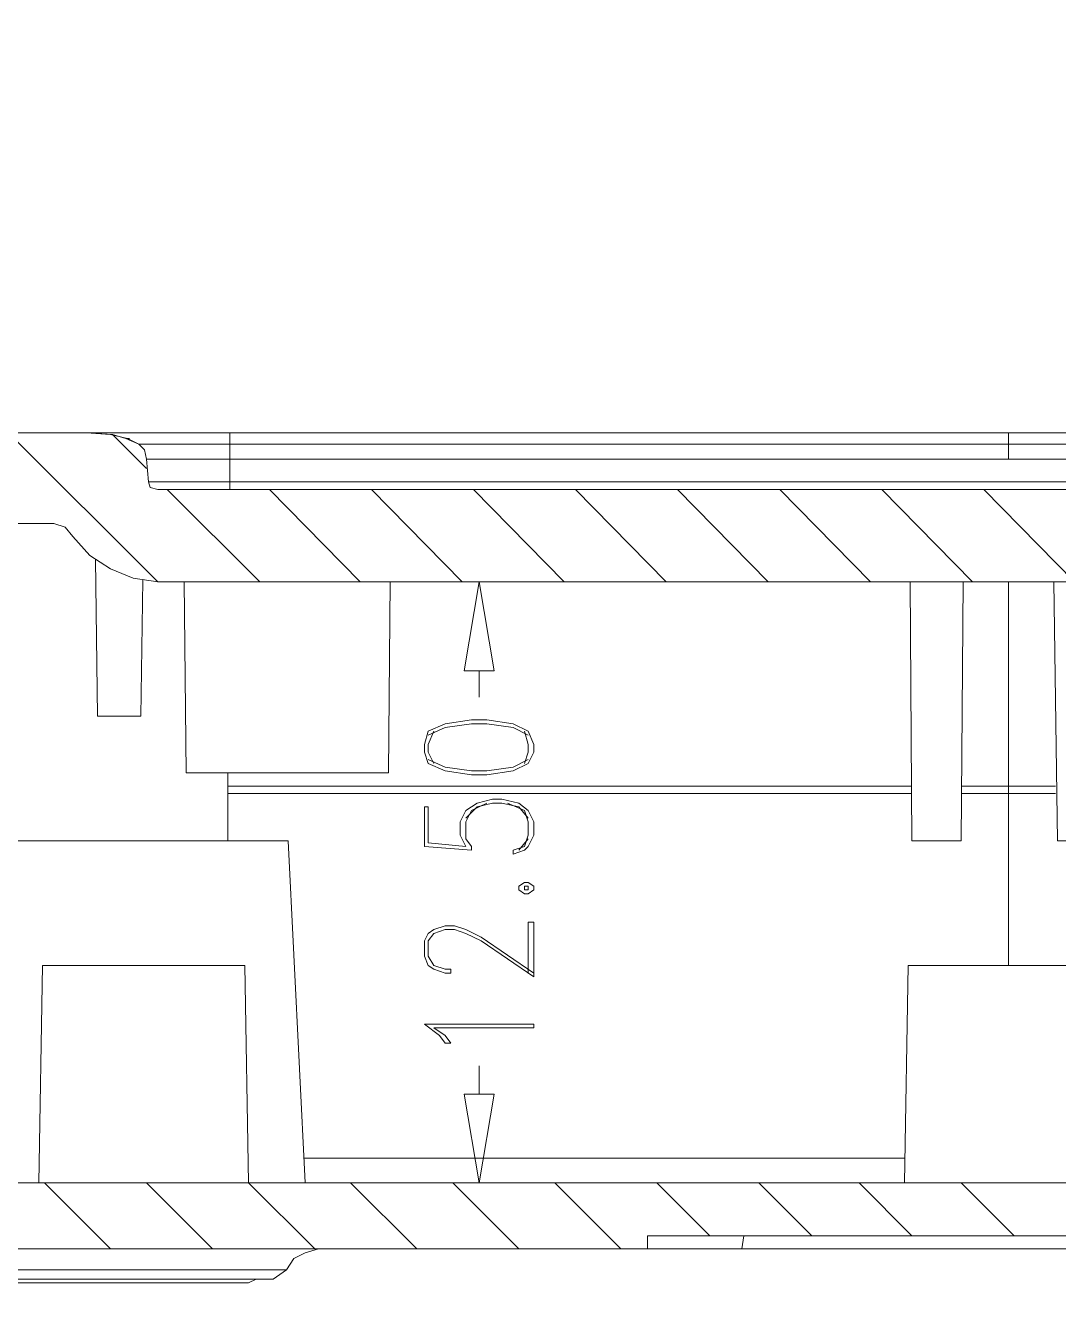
# Model space of a CAD drawing. Header units: centimetres. Extents: x -22.4 to 6.2, y -30.9 to -11.
# Drawn here: x -20.491 to -18.177, y -25.041 to -22.18 of the extents above; entities that cross this region are included whole.
import ezdxf

# ---------------------------------------------------------------- set-up
doc = ezdxf.new("R2010")
doc.units = ezdxf.units.CM
doc.header["$MEASUREMENT"] = 0
for name, color, linetype in [('2', 7, 'Continuous'), ('3', 7, 'Continuous'), ('layer 1', 7, 'Continuous')]:
    doc.layers.add(name, color=color, linetype=linetype)

msp = doc.modelspace()

# ---------------------------------------------------------------- linework, layer by layer
at = {"layer": '2', "color": 3, "lineweight": 9}
for points in [[(-19.28425, -23.42674), (-19.28425, -23.42674), (-19.52555, -23.42674), (-19.52555, -23.42674)], [(-19.47475, -23.62571), (-19.47475, -23.62571), (-19.47475, -23.68497), (-19.47475, -23.68497)], [(-19.47475, -24.57397), (-19.47475, -24.57397), (-19.47475, -24.51047), (-19.47475, -24.51047)], [(-19.28425, -24.77294), (-19.28425, -24.77294), (-19.52555, -24.77294), (-19.52555, -24.77294)]]:
    msp.add_open_spline(points, degree=3, dxfattribs=at)
for points in [[(-19.50862, -23.62571), (-19.50862, -23.62571), (-19.47475, -23.42674), (-19.47475, -23.42674), (-19.47475, -23.42674), (-19.47475, -23.42674), (-19.44089, -23.62571), (-19.44089, -23.62571), (-19.44089, -23.62571), (-19.44089, -23.62571), (-19.50862, -23.62571), (-19.50862, -23.62571)], [(-19.44089, -24.57397), (-19.44089, -24.57397), (-19.47475, -24.77294), (-19.47475, -24.77294), (-19.47475, -24.77294), (-19.47475, -24.77294), (-19.50862, -24.57397), (-19.50862, -24.57397), (-19.50862, -24.57397), (-19.50862, -24.57397), (-19.44089, -24.57397), (-19.44089, -24.57397)]]:
    msp.add_open_spline(points, degree=3, knots=[0, 0, 0, 0, 0.25, 0.25, 0.25, 0.25, 0.5, 0.5, 0.5, 0.5, 1, 1, 1, 1], dxfattribs=at)
at = {"layer": '3', "color": 2, "lineweight": 9}
for points in [[(-20.52884, -23.09231), (-20.52884, -23.09231), (-20.19441, -23.42674), (-20.19441, -23.42674)], [(-20.29601, -23.09654), (-20.29601, -23.09654), (-20.21981, -23.17274), (-20.21981, -23.17274)], [(-20.17324, -23.21931), (-20.17324, -23.21931), (-19.96582, -23.42674), (-19.96582, -23.42674)], [(-19.94465, -23.21931), (-19.94465, -23.21931), (-19.74145, -23.42674), (-19.74145, -23.42674)], [(-19.71605, -23.21931), (-19.71605, -23.21931), (-19.51285, -23.42674), (-19.51285, -23.42674)], [(-19.48745, -23.21931), (-19.48745, -23.21931), (-19.28425, -23.42674), (-19.28425, -23.42674)], [(-19.25885, -23.21931), (-19.25885, -23.21931), (-19.05565, -23.42674), (-19.05565, -23.42674)], [(-19.03025, -23.21931), (-19.03025, -23.21931), (-18.82705, -23.42674), (-18.82705, -23.42674)], [(-18.80165, -23.21931), (-18.80165, -23.21931), (-18.59845, -23.42674), (-18.59845, -23.42674)], [(-18.57305, -23.21931), (-18.57305, -23.21931), (-18.36985, -23.42674), (-18.36985, -23.42674)], [(-18.34445, -23.21931), (-18.34445, -23.21931), (-18.14125, -23.42674), (-18.14125, -23.42674)], [(-20.44841, -24.77294), (-20.44841, -24.77294), (-20.30024, -24.92111), (-20.30024, -24.92111)], [(-20.21981, -24.77294), (-20.21981, -24.77294), (-20.07165, -24.92111), (-20.07165, -24.92111)], [(-19.99122, -24.77294), (-19.99122, -24.77294), (-19.84305, -24.92111), (-19.84305, -24.92111)], [(-19.76262, -24.77294), (-19.76262, -24.77294), (-19.61445, -24.92111), (-19.61445, -24.92111)], [(-19.53402, -24.77294), (-19.53402, -24.77294), (-19.38585, -24.92111), (-19.38585, -24.92111)], [(-19.30542, -24.77294), (-19.30542, -24.77294), (-19.15725, -24.92111), (-19.15725, -24.92111)], [(-19.07682, -24.77294), (-19.07682, -24.77294), (-18.95829, -24.89147), (-18.95829, -24.89147)], [(-18.84822, -24.77294), (-18.84822, -24.77294), (-18.72969, -24.89147), (-18.72969, -24.89147)], [(-18.62385, -24.77294), (-18.62385, -24.77294), (-18.50532, -24.89147), (-18.50532, -24.89147)], [(-18.39525, -24.77294), (-18.39525, -24.77294), (-18.27672, -24.89147), (-18.27672, -24.89147)]]:
    msp.add_open_spline(points, degree=3, dxfattribs=at)
at = {"layer": 'layer 1', "lineweight": 9}
for points, knots in [([(-21.92211, -30.90598), (-21.92211, -30.90598), (6.24226, -30.90598), (6.24226, -30.90598), (6.24226, -30.90598), (6.24226, -30.90598), (6.24226, -11.33528), (6.24226, -11.33528), (6.24226, -11.33528), (6.24226, -11.33528), (-21.92211, -11.33528), (-21.92211, -11.33528), (-21.92211, -11.33528), (-21.92211, -11.33528), (-21.92211, -30.90598), (-21.92211, -30.90598)], [0, 0, 0, 0, 0.2, 0.2, 0.2, 0.2, 0.4, 0.4, 0.4, 0.4, 0.6, 0.6, 0.6, 0.6, 1, 1, 1, 1]), ([(-20.19441, -23.42674), (-20.19441, -23.42674), (-17.16335, -23.42674), (-17.16335, -23.42674), (-17.16335, -23.42674), (-17.16335, -23.42674), (-17.16335, -23.21931), (-17.16335, -23.21931), (-17.16335, -23.21931), (-17.16335, -23.21931), (-20.19441, -23.21931), (-20.19441, -23.21931), (-20.19441, -23.21931), (-20.19441, -23.21931), (-20.21134, -23.21507), (-20.21134, -23.21507), (-20.21134, -23.21507), (-20.21134, -23.21507), (-20.21558, -23.20237), (-20.21558, -23.20237), (-20.21558, -23.20237), (-20.21558, -23.20237), (-20.21981, -23.15157), (-20.21981, -23.15157), (-20.21981, -23.15157), (-20.21981, -23.15157), (-20.22404, -23.13041), (-20.22404, -23.13041), (-20.22404, -23.13041), (-20.22404, -23.13041), (-20.23674, -23.11771), (-20.23674, -23.11771), (-20.23674, -23.11771), (-20.23674, -23.11771), (-20.26638, -23.10501), (-20.26638, -23.10501), (-20.26638, -23.10501), (-20.26638, -23.10501), (-20.29601, -23.09654), (-20.29601, -23.09654), (-20.29601, -23.09654), (-20.29601, -23.09654), (-20.35528, -23.09231), (-20.35528, -23.09231), (-20.35528, -23.09231), (-20.35528, -23.09231), (-20.73204, -23.09231), (-20.73204, -23.09231), (-20.73204, -23.09231), (-20.73204, -23.09231), (-20.78708, -23.09231), (-20.78708, -23.09231), (-20.78708, -23.09231), (-20.78708, -23.09231), (-20.84634, -23.10077), (-20.84634, -23.10077), (-20.84634, -23.10077), (-20.84634, -23.10077), (-20.90138, -23.11347), (-20.90138, -23.11347), (-20.90138, -23.11347), (-20.90138, -23.11347), (-20.95641, -23.13464), (-20.95641, -23.13464), (-20.95641, -23.13464), (-20.95641, -23.13464), (-21.00721, -23.16004), (-21.00721, -23.16004), (-21.00721, -23.16004), (-21.00721, -23.16004), (-21.05801, -23.18967), (-21.05801, -23.18967), (-21.05801, -23.18967), (-21.05801, -23.18967), (-21.10034, -23.22354), (-21.10034, -23.22354), (-21.10034, -23.22354), (-21.10034, -23.22354), (-21.13421, -23.26587), (-21.13421, -23.26587), (-21.13421, -23.26587), (-21.13421, -23.26587), (-21.15114, -23.30397), (-21.15114, -23.30397), (-21.15114, -23.30397), (-21.15114, -23.30397), (-21.15114, -23.34207), (-21.15114, -23.34207)], [0, 0, 0, 0, 0.0434783, 0.0434783, 0.0434783, 0.0434783, 0.0869565, 0.0869565, 0.0869565, 0.0869565, 0.1304348, 0.1304348, 0.1304348, 0.1304348, 0.173913, 0.173913, 0.173913, 0.173913, 0.2173913, 0.2173913, 0.2173913, 0.2173913, 0.2608696, 0.2608696, 0.2608696, 0.2608696, 0.3043478, 0.3043478, 0.3043478, 0.3043478, 0.3478261, 0.3478261, 0.3478261, 0.3478261, 0.3913043, 0.3913043, 0.3913043, 0.3913043, 0.4347826, 0.4347826, 0.4347826, 0.4347826, 0.4782609, 0.4782609, 0.4782609, 0.4782609, 0.5217391, 0.5217391, 0.5217391, 0.5217391, 0.5652174, 0.5652174, 0.5652174, 0.5652174, 0.6086957, 0.6086957, 0.6086957, 0.6086957, 0.6521739, 0.6521739, 0.6521739, 0.6521739, 0.6956522, 0.6956522, 0.6956522, 0.6956522, 0.7391304, 0.7391304, 0.7391304, 0.7391304, 0.7826087, 0.7826087, 0.7826087, 0.7826087, 0.826087, 0.826087, 0.826087, 0.826087, 0.8695652, 0.8695652, 0.8695652, 0.8695652, 0.9130435, 0.9130435, 0.9130435, 0.9130435, 1, 1, 1, 1]), ([(-20.03355, -23.09231), (-20.03355, -23.09231), (-20.73204, -23.09231), (-20.73204, -23.09231), (-20.73204, -23.09231), (-20.73204, -23.09231), (-20.35528, -23.09231), (-20.35528, -23.09231)], [0, 0, 0, 0, 0.3333333, 0.3333333, 0.3333333, 0.3333333, 1, 1, 1, 1]), ([(-20.23674, -23.11771), (-20.23674, -23.11771), (-20.26214, -23.10501), (-20.26214, -23.10501), (-20.26214, -23.10501), (-20.26214, -23.10501), (-20.30024, -23.09654), (-20.30024, -23.09654), (-20.30024, -23.09654), (-20.30024, -23.09654), (-20.35528, -23.09231), (-20.35528, -23.09231)], [0, 0, 0, 0, 0.25, 0.25, 0.25, 0.25, 0.5, 0.5, 0.5, 0.5, 1, 1, 1, 1]), ([(-20.23674, -23.11771), (-20.23674, -23.11771), (-20.26638, -23.10501), (-20.26638, -23.10501), (-20.26638, -23.10501), (-20.26638, -23.10501), (-20.29601, -23.09654), (-20.29601, -23.09654), (-20.29601, -23.09654), (-20.29601, -23.09654), (-20.35528, -23.09231), (-20.35528, -23.09231)], [0, 0, 0, 0, 0.25, 0.25, 0.25, 0.25, 0.5, 0.5, 0.5, 0.5, 1, 1, 1, 1]), ([(-20.21981, -23.15157), (-20.21981, -23.15157), (-20.22404, -23.13041), (-20.22404, -23.13041), (-20.22404, -23.13041), (-20.22404, -23.13041), (-20.23674, -23.11771), (-20.23674, -23.11771)], [0, 0, 0, 0, 0.3333333, 0.3333333, 0.3333333, 0.3333333, 1, 1, 1, 1]), ([(-20.21981, -23.15157), (-20.21981, -23.15157), (-20.22404, -23.13041), (-20.22404, -23.13041), (-20.22404, -23.13041), (-20.22404, -23.13041), (-20.23674, -23.11771), (-20.23674, -23.11771)], [0, 0, 0, 0, 0.3333333, 0.3333333, 0.3333333, 0.3333333, 1, 1, 1, 1]), ([(-16.33785, -23.11771), (-16.33785, -23.11771), (-16.54529, -23.11771), (-16.54529, -23.11771), (-16.54529, -23.11771), (-16.54529, -23.11771), (-20.03355, -23.11771), (-20.03355, -23.11771), (-20.03355, -23.11771), (-20.03355, -23.11771), (-20.23674, -23.11771), (-20.23674, -23.11771)], [0, 0, 0, 0, 0.25, 0.25, 0.25, 0.25, 0.5, 0.5, 0.5, 0.5, 1, 1, 1, 1]), ([(-16.35902, -23.15157), (-16.35902, -23.15157), (-16.54529, -23.15157), (-16.54529, -23.15157), (-16.54529, -23.15157), (-16.54529, -23.15157), (-20.03355, -23.15157), (-20.03355, -23.15157), (-20.03355, -23.15157), (-20.03355, -23.15157), (-20.21981, -23.15157), (-20.21981, -23.15157)], [0, 0, 0, 0, 0.25, 0.25, 0.25, 0.25, 0.5, 0.5, 0.5, 0.5, 1, 1, 1, 1]), ([(-20.21558, -23.20237), (-20.21558, -23.20237), (-20.21134, -23.21507), (-20.21134, -23.21507), (-20.21134, -23.21507), (-20.21134, -23.21507), (-20.19441, -23.21931), (-20.19441, -23.21931)], [0, 0, 0, 0, 0.3333333, 0.3333333, 0.3333333, 0.3333333, 1, 1, 1, 1]), ([(-20.21558, -23.20237), (-20.21558, -23.20237), (-20.21134, -23.21507), (-20.21134, -23.21507), (-20.21134, -23.21507), (-20.21134, -23.21507), (-20.19441, -23.21931), (-20.19441, -23.21931)], [0, 0, 0, 0, 0.3333333, 0.3333333, 0.3333333, 0.3333333, 1, 1, 1, 1]), ([(-16.54529, -23.20237), (-16.54529, -23.20237), (-20.03355, -23.20237), (-20.03355, -23.20237), (-20.03355, -23.20237), (-20.03355, -23.20237), (-20.21558, -23.20237), (-20.21558, -23.20237)], [0, 0, 0, 0, 0.3333333, 0.3333333, 0.3333333, 0.3333333, 1, 1, 1, 1]), ([(-20.95218, -24.00671), (-20.95218, -24.00671), (-20.95218, -23.88394), (-20.95218, -23.88394), (-20.95218, -23.88394), (-20.95218, -23.88394), (-20.85058, -23.88394), (-20.85058, -23.88394), (-20.85058, -23.88394), (-20.85058, -23.88394), (-20.83788, -23.33784), (-20.83788, -23.33784), (-20.83788, -23.33784), (-20.83788, -23.33784), (-20.83788, -23.32091), (-20.83788, -23.32091), (-20.83788, -23.32091), (-20.83788, -23.32091), (-20.82518, -23.30821), (-20.82518, -23.30821), (-20.82518, -23.30821), (-20.82518, -23.30821), (-20.81248, -23.29974), (-20.81248, -23.29974), (-20.81248, -23.29974), (-20.81248, -23.29974), (-20.79554, -23.29551), (-20.79554, -23.29551), (-20.79554, -23.29551), (-20.79554, -23.29551), (-20.42724, -23.29551), (-20.42724, -23.29551), (-20.42724, -23.29551), (-20.42724, -23.29551), (-20.40184, -23.30397), (-20.40184, -23.30397), (-20.40184, -23.30397), (-20.40184, -23.30397), (-20.38491, -23.32514), (-20.38491, -23.32514)], [0, 0, 0, 0, 0.0909091, 0.0909091, 0.0909091, 0.0909091, 0.1818182, 0.1818182, 0.1818182, 0.1818182, 0.2727273, 0.2727273, 0.2727273, 0.2727273, 0.3636364, 0.3636364, 0.3636364, 0.3636364, 0.4545455, 0.4545455, 0.4545455, 0.4545455, 0.5454545, 0.5454545, 0.5454545, 0.5454545, 0.6363636, 0.6363636, 0.6363636, 0.6363636, 0.7272727, 0.7272727, 0.7272727, 0.7272727, 0.8181818, 0.8181818, 0.8181818, 0.8181818, 1, 1, 1, 1]), ([(-20.42724, -23.29551), (-20.42724, -23.29551), (-20.40184, -23.30397), (-20.40184, -23.30397), (-20.40184, -23.30397), (-20.40184, -23.30397), (-20.38491, -23.32514), (-20.38491, -23.32514)], [0, 0, 0, 0, 0.3333333, 0.3333333, 0.3333333, 0.3333333, 1, 1, 1, 1]), ([(-20.42724, -23.29551), (-20.42724, -23.29551), (-20.40184, -23.30397), (-20.40184, -23.30397), (-20.40184, -23.30397), (-20.40184, -23.30397), (-20.38491, -23.32514), (-20.38491, -23.32514)], [0, 0, 0, 0, 0.3333333, 0.3333333, 0.3333333, 0.3333333, 1, 1, 1, 1]), ([(-20.38491, -23.32514), (-20.38491, -23.32514), (-20.34681, -23.36747), (-20.34681, -23.36747), (-20.34681, -23.36747), (-20.34681, -23.36747), (-20.30024, -23.39711), (-20.30024, -23.39711), (-20.30024, -23.39711), (-20.30024, -23.39711), (-20.24944, -23.41827), (-20.24944, -23.41827), (-20.24944, -23.41827), (-20.24944, -23.41827), (-20.19441, -23.42674), (-20.19441, -23.42674)], [0, 0, 0, 0, 0.2, 0.2, 0.2, 0.2, 0.4, 0.4, 0.4, 0.4, 0.6, 0.6, 0.6, 0.6, 1, 1, 1, 1]), ([(-20.19441, -23.42674), (-20.19441, -23.42674), (-20.24944, -23.41827), (-20.24944, -23.41827), (-20.24944, -23.41827), (-20.24944, -23.41827), (-20.30024, -23.39711), (-20.30024, -23.39711), (-20.30024, -23.39711), (-20.30024, -23.39711), (-20.34681, -23.36747), (-20.34681, -23.36747), (-20.34681, -23.36747), (-20.34681, -23.36747), (-20.38491, -23.32514), (-20.38491, -23.32514)], [0, 0, 0, 0, 0.2, 0.2, 0.2, 0.2, 0.4, 0.4, 0.4, 0.4, 0.6, 0.6, 0.6, 0.6, 1, 1, 1, 1]), ([(-19.59752, -23.80774), (-19.59752, -23.80774), (-19.58905, -23.83314), (-19.58905, -23.83314), (-19.58905, -23.83314), (-19.58905, -23.83314), (-19.55095, -23.85007), (-19.55095, -23.85007), (-19.55095, -23.85007), (-19.55095, -23.85007), (-19.49169, -23.85854), (-19.49169, -23.85854), (-19.49169, -23.85854), (-19.49169, -23.85854), (-19.45782, -23.85854), (-19.45782, -23.85854), (-19.45782, -23.85854), (-19.45782, -23.85854), (-19.39855, -23.85007), (-19.39855, -23.85007), (-19.39855, -23.85007), (-19.39855, -23.85007), (-19.36469, -23.83314), (-19.36469, -23.83314), (-19.36469, -23.83314), (-19.36469, -23.83314), (-19.35199, -23.80774), (-19.35199, -23.80774), (-19.35199, -23.80774), (-19.35199, -23.80774), (-19.35199, -23.79081), (-19.35199, -23.79081), (-19.35199, -23.79081), (-19.35199, -23.79081), (-19.36469, -23.76117), (-19.36469, -23.76117), (-19.36469, -23.76117), (-19.36469, -23.76117), (-19.39855, -23.74424), (-19.39855, -23.74424), (-19.39855, -23.74424), (-19.39855, -23.74424), (-19.45782, -23.73577), (-19.45782, -23.73577), (-19.45782, -23.73577), (-19.45782, -23.73577), (-19.49169, -23.73577), (-19.49169, -23.73577), (-19.49169, -23.73577), (-19.49169, -23.73577), (-19.55095, -23.74424), (-19.55095, -23.74424), (-19.55095, -23.74424), (-19.55095, -23.74424), (-19.58905, -23.76117), (-19.58905, -23.76117), (-19.58905, -23.76117), (-19.58905, -23.76117), (-19.59752, -23.79081), (-19.59752, -23.79081), (-19.59752, -23.79081), (-19.59752, -23.79081), (-19.59752, -23.80774), (-19.59752, -23.80774)], [0, 0, 0, 0, 0.0588235, 0.0588235, 0.0588235, 0.0588235, 0.1176471, 0.1176471, 0.1176471, 0.1176471, 0.1764706, 0.1764706, 0.1764706, 0.1764706, 0.2352941, 0.2352941, 0.2352941, 0.2352941, 0.2941176, 0.2941176, 0.2941176, 0.2941176, 0.3529412, 0.3529412, 0.3529412, 0.3529412, 0.4117647, 0.4117647, 0.4117647, 0.4117647, 0.4705882, 0.4705882, 0.4705882, 0.4705882, 0.5294118, 0.5294118, 0.5294118, 0.5294118, 0.5882353, 0.5882353, 0.5882353, 0.5882353, 0.6470588, 0.6470588, 0.6470588, 0.6470588, 0.7058824, 0.7058824, 0.7058824, 0.7058824, 0.7647059, 0.7647059, 0.7647059, 0.7647059, 0.8235294, 0.8235294, 0.8235294, 0.8235294, 0.8823529, 0.8823529, 0.8823529, 0.8823529, 1, 1, 1, 1]), ([(-19.36469, -23.76964), (-19.36469, -23.76964), (-19.39855, -23.75271), (-19.39855, -23.75271), (-19.39855, -23.75271), (-19.39855, -23.75271), (-19.45782, -23.74424), (-19.45782, -23.74424), (-19.45782, -23.74424), (-19.45782, -23.74424), (-19.49169, -23.74424), (-19.49169, -23.74424), (-19.49169, -23.74424), (-19.49169, -23.74424), (-19.55095, -23.75271), (-19.55095, -23.75271), (-19.55095, -23.75271), (-19.55095, -23.75271), (-19.58905, -23.76964), (-19.58905, -23.76964)], [0, 0, 0, 0, 0.1666667, 0.1666667, 0.1666667, 0.1666667, 0.3333333, 0.3333333, 0.3333333, 0.3333333, 0.5, 0.5, 0.5, 0.5, 0.6666667, 0.6666667, 0.6666667, 0.6666667, 1, 1, 1, 1]), ([(-19.57635, -23.76117), (-19.57635, -23.76117), (-19.58905, -23.79081), (-19.58905, -23.79081), (-19.58905, -23.79081), (-19.58905, -23.79081), (-19.58905, -23.80774), (-19.58905, -23.80774), (-19.58905, -23.80774), (-19.58905, -23.80774), (-19.57635, -23.83314), (-19.57635, -23.83314)], [0, 0, 0, 0, 0.25, 0.25, 0.25, 0.25, 0.5, 0.5, 0.5, 0.5, 1, 1, 1, 1]), ([(-19.37315, -23.83314), (-19.37315, -23.83314), (-19.36469, -23.80774), (-19.36469, -23.80774), (-19.36469, -23.80774), (-19.36469, -23.80774), (-19.36469, -23.79081), (-19.36469, -23.79081), (-19.36469, -23.79081), (-19.36469, -23.79081), (-19.37315, -23.76117), (-19.37315, -23.76117)], [0, 0, 0, 0, 0.25, 0.25, 0.25, 0.25, 0.5, 0.5, 0.5, 0.5, 1, 1, 1, 1]), ([(-19.58905, -23.82467), (-19.58905, -23.82467), (-19.55095, -23.84161), (-19.55095, -23.84161), (-19.55095, -23.84161), (-19.55095, -23.84161), (-19.49169, -23.85007), (-19.49169, -23.85007), (-19.49169, -23.85007), (-19.49169, -23.85007), (-19.45782, -23.85007), (-19.45782, -23.85007), (-19.45782, -23.85007), (-19.45782, -23.85007), (-19.39855, -23.84161), (-19.39855, -23.84161), (-19.39855, -23.84161), (-19.39855, -23.84161), (-19.36469, -23.82467), (-19.36469, -23.82467)], [0, 0, 0, 0, 0.1666667, 0.1666667, 0.1666667, 0.1666667, 0.3333333, 0.3333333, 0.3333333, 0.3333333, 0.5, 0.5, 0.5, 0.5, 0.6666667, 0.6666667, 0.6666667, 0.6666667, 1, 1, 1, 1]), ([(-19.09799, -24.92111), (-19.09799, -24.92111), (-19.09799, -24.89147), (-19.09799, -24.89147), (-19.09799, -24.89147), (-19.09799, -24.89147), (-17.48085, -24.89147), (-17.48085, -24.89147), (-17.48085, -24.89147), (-17.48085, -24.89147), (-17.47662, -24.92111), (-17.47662, -24.92111), (-17.47662, -24.92111), (-17.47662, -24.92111), (-17.16335, -24.92111), (-17.16335, -24.92111), (-17.16335, -24.92111), (-17.16335, -24.92111), (-17.16335, -24.77294), (-17.16335, -24.77294), (-17.16335, -24.77294), (-17.16335, -24.77294), (-20.78708, -24.77294), (-20.78708, -24.77294), (-20.78708, -24.77294), (-20.78708, -24.77294), (-20.80401, -24.76871), (-20.80401, -24.76871), (-20.80401, -24.76871), (-20.80401, -24.76871), (-20.82094, -24.75601), (-20.82094, -24.75601), (-20.82094, -24.75601), (-20.82094, -24.75601), (-20.83364, -24.73907), (-20.83364, -24.73907), (-20.83364, -24.73907), (-20.83364, -24.73907), (-20.83788, -24.71791), (-20.83788, -24.71791), (-20.83788, -24.71791), (-20.83788, -24.71791), (-20.85481, -23.90087), (-20.85481, -23.90087), (-20.85481, -23.90087), (-20.85481, -23.90087), (-20.94371, -23.90087), (-20.94371, -23.90087), (-20.94371, -23.90087), (-20.94371, -23.90087), (-20.94794, -24.00671), (-20.94794, -24.00671), (-20.94794, -24.00671), (-20.94794, -24.00671), (-21.03684, -24.00671), (-21.03684, -24.00671), (-21.03684, -24.00671), (-21.03684, -24.00671), (-21.05378, -24.01094), (-21.05378, -24.01094), (-21.05378, -24.01094), (-21.05378, -24.01094), (-21.07071, -24.02364), (-21.07071, -24.02364), (-21.07071, -24.02364), (-21.07071, -24.02364), (-21.08341, -24.04057), (-21.08341, -24.04057), (-21.08341, -24.04057), (-21.08341, -24.04057), (-21.08764, -24.06174), (-21.08764, -24.06174)], [0, 0, 0, 0, 0.0526316, 0.0526316, 0.0526316, 0.0526316, 0.1052632, 0.1052632, 0.1052632, 0.1052632, 0.1578947, 0.1578947, 0.1578947, 0.1578947, 0.2105263, 0.2105263, 0.2105263, 0.2105263, 0.2631579, 0.2631579, 0.2631579, 0.2631579, 0.3157895, 0.3157895, 0.3157895, 0.3157895, 0.3684211, 0.3684211, 0.3684211, 0.3684211, 0.4210526, 0.4210526, 0.4210526, 0.4210526, 0.4736842, 0.4736842, 0.4736842, 0.4736842, 0.5263158, 0.5263158, 0.5263158, 0.5263158, 0.5789474, 0.5789474, 0.5789474, 0.5789474, 0.6315789, 0.6315789, 0.6315789, 0.6315789, 0.6842105, 0.6842105, 0.6842105, 0.6842105, 0.7368421, 0.7368421, 0.7368421, 0.7368421, 0.7894737, 0.7894737, 0.7894737, 0.7894737, 0.8421053, 0.8421053, 0.8421053, 0.8421053, 0.8947368, 0.8947368, 0.8947368, 0.8947368, 1, 1, 1, 1]), ([(-19.50439, -24.01941), (-19.50439, -24.01941), (-19.51709, -23.99401), (-19.51709, -23.99401), (-19.51709, -23.99401), (-19.51709, -23.99401), (-19.51709, -23.96437), (-19.51709, -23.96437), (-19.51709, -23.96437), (-19.51709, -23.96437), (-19.50439, -23.93897), (-19.50439, -23.93897), (-19.50439, -23.93897), (-19.50439, -23.93897), (-19.47899, -23.92204), (-19.47899, -23.92204), (-19.47899, -23.92204), (-19.47899, -23.92204), (-19.44512, -23.91357), (-19.44512, -23.91357), (-19.44512, -23.91357), (-19.44512, -23.91357), (-19.42395, -23.91357), (-19.42395, -23.91357), (-19.42395, -23.91357), (-19.42395, -23.91357), (-19.38585, -23.92204), (-19.38585, -23.92204), (-19.38585, -23.92204), (-19.38585, -23.92204), (-19.36469, -23.93897), (-19.36469, -23.93897), (-19.36469, -23.93897), (-19.36469, -23.93897), (-19.35199, -23.96437), (-19.35199, -23.96437), (-19.35199, -23.96437), (-19.35199, -23.96437), (-19.35199, -23.99401), (-19.35199, -23.99401), (-19.35199, -23.99401), (-19.35199, -23.99401), (-19.36469, -24.01941), (-19.36469, -24.01941), (-19.36469, -24.01941), (-19.36469, -24.01941), (-19.37315, -24.02787), (-19.37315, -24.02787), (-19.37315, -24.02787), (-19.37315, -24.02787), (-19.39855, -24.03634), (-19.39855, -24.03634), (-19.39855, -24.03634), (-19.39855, -24.03634), (-19.39855, -24.02787), (-19.39855, -24.02787)], [0, 0, 0, 0, 0.0666667, 0.0666667, 0.0666667, 0.0666667, 0.1333333, 0.1333333, 0.1333333, 0.1333333, 0.2, 0.2, 0.2, 0.2, 0.2666667, 0.2666667, 0.2666667, 0.2666667, 0.3333333, 0.3333333, 0.3333333, 0.3333333, 0.4, 0.4, 0.4, 0.4, 0.4666667, 0.4666667, 0.4666667, 0.4666667, 0.5333333, 0.5333333, 0.5333333, 0.5333333, 0.6, 0.6, 0.6, 0.6, 0.6666667, 0.6666667, 0.6666667, 0.6666667, 0.7333333, 0.7333333, 0.7333333, 0.7333333, 0.8, 0.8, 0.8, 0.8, 0.8666667, 0.8666667, 0.8666667, 0.8666667, 1, 1, 1, 1]), ([(-19.59752, -24.01941), (-19.59752, -24.01941), (-19.59752, -23.93051), (-19.59752, -23.93051), (-19.59752, -23.93051), (-19.59752, -23.93051), (-19.58905, -23.93051), (-19.58905, -23.93051), (-19.58905, -23.93051), (-19.58905, -23.93051), (-19.58905, -24.01094), (-19.58905, -24.01094)], [0, 0, 0, 0, 0.25, 0.25, 0.25, 0.25, 0.5, 0.5, 0.5, 0.5, 1, 1, 1, 1]), ([(-19.49169, -24.02787), (-19.49169, -24.02787), (-19.49169, -24.01941), (-19.49169, -24.01941), (-19.49169, -24.01941), (-19.49169, -24.01941), (-19.50439, -24.00247), (-19.50439, -24.00247), (-19.50439, -24.00247), (-19.50439, -24.00247), (-19.50439, -23.96437), (-19.50439, -23.96437), (-19.50439, -23.96437), (-19.50439, -23.96437), (-19.49169, -23.93897), (-19.49169, -23.93897), (-19.49169, -23.93897), (-19.49169, -23.93897), (-19.45782, -23.92204), (-19.45782, -23.92204)], [0, 0, 0, 0, 0.1666667, 0.1666667, 0.1666667, 0.1666667, 0.3333333, 0.3333333, 0.3333333, 0.3333333, 0.5, 0.5, 0.5, 0.5, 0.6666667, 0.6666667, 0.6666667, 0.6666667, 1, 1, 1, 1]), ([(-19.50439, -23.95591), (-19.50439, -23.95591), (-19.47899, -23.93051), (-19.47899, -23.93051), (-19.47899, -23.93051), (-19.47899, -23.93051), (-19.44512, -23.92204), (-19.44512, -23.92204), (-19.44512, -23.92204), (-19.44512, -23.92204), (-19.42395, -23.92204), (-19.42395, -23.92204), (-19.42395, -23.92204), (-19.42395, -23.92204), (-19.38585, -23.93051), (-19.38585, -23.93051), (-19.38585, -23.93051), (-19.38585, -23.93051), (-19.36469, -23.95591), (-19.36469, -23.95591)], [0, 0, 0, 0, 0.1666667, 0.1666667, 0.1666667, 0.1666667, 0.3333333, 0.3333333, 0.3333333, 0.3333333, 0.5, 0.5, 0.5, 0.5, 0.6666667, 0.6666667, 0.6666667, 0.6666667, 1, 1, 1, 1]), ([(-19.41125, -23.92204), (-19.41125, -23.92204), (-19.37315, -23.93897), (-19.37315, -23.93897), (-19.37315, -23.93897), (-19.37315, -23.93897), (-19.36469, -23.96437), (-19.36469, -23.96437), (-19.36469, -23.96437), (-19.36469, -23.96437), (-19.36469, -23.99401), (-19.36469, -23.99401), (-19.36469, -23.99401), (-19.36469, -23.99401), (-19.37315, -24.01941), (-19.37315, -24.01941), (-19.37315, -24.01941), (-19.37315, -24.01941), (-19.39855, -24.02787), (-19.39855, -24.02787)], [0, 0, 0, 0, 0.1666667, 0.1666667, 0.1666667, 0.1666667, 0.3333333, 0.3333333, 0.3333333, 0.3333333, 0.5, 0.5, 0.5, 0.5, 0.6666667, 0.6666667, 0.6666667, 0.6666667, 1, 1, 1, 1]), ([(-19.38585, -24.11677), (-19.38585, -24.11677), (-19.37315, -24.12524), (-19.37315, -24.12524), (-19.37315, -24.12524), (-19.37315, -24.12524), (-19.36469, -24.12524), (-19.36469, -24.12524), (-19.36469, -24.12524), (-19.36469, -24.12524), (-19.35199, -24.11677), (-19.35199, -24.11677), (-19.35199, -24.11677), (-19.35199, -24.11677), (-19.35199, -24.10831), (-19.35199, -24.10831), (-19.35199, -24.10831), (-19.35199, -24.10831), (-19.36469, -24.09984), (-19.36469, -24.09984), (-19.36469, -24.09984), (-19.36469, -24.09984), (-19.37315, -24.09984), (-19.37315, -24.09984), (-19.37315, -24.09984), (-19.37315, -24.09984), (-19.38585, -24.10831), (-19.38585, -24.10831), (-19.38585, -24.10831), (-19.38585, -24.10831), (-19.38585, -24.11677), (-19.38585, -24.11677)], [0, 0, 0, 0, 0.1111111, 0.1111111, 0.1111111, 0.1111111, 0.2222222, 0.2222222, 0.2222222, 0.2222222, 0.3333333, 0.3333333, 0.3333333, 0.3333333, 0.4444444, 0.4444444, 0.4444444, 0.4444444, 0.5555556, 0.5555556, 0.5555556, 0.5555556, 0.6666667, 0.6666667, 0.6666667, 0.6666667, 0.7777778, 0.7777778, 0.7777778, 0.7777778, 1, 1, 1, 1]), ([(-19.37315, -24.11677), (-19.37315, -24.11677), (-19.36469, -24.11677), (-19.36469, -24.11677), (-19.36469, -24.11677), (-19.36469, -24.11677), (-19.36469, -24.10831), (-19.36469, -24.10831), (-19.36469, -24.10831), (-19.36469, -24.10831), (-19.37315, -24.10831), (-19.37315, -24.10831), (-19.37315, -24.10831), (-19.37315, -24.10831), (-19.37315, -24.11677), (-19.37315, -24.11677)], [0, 0, 0, 0, 0.2, 0.2, 0.2, 0.2, 0.4, 0.4, 0.4, 0.4, 0.6, 0.6, 0.6, 0.6, 1, 1, 1, 1]), ([(-19.53825, -24.30304), (-19.53825, -24.30304), (-19.55095, -24.30304), (-19.55095, -24.30304), (-19.55095, -24.30304), (-19.55095, -24.30304), (-19.57635, -24.29457), (-19.57635, -24.29457), (-19.57635, -24.29457), (-19.57635, -24.29457), (-19.58905, -24.28611), (-19.58905, -24.28611), (-19.58905, -24.28611), (-19.58905, -24.28611), (-19.59752, -24.26494), (-19.59752, -24.26494), (-19.59752, -24.26494), (-19.59752, -24.26494), (-19.59752, -24.23107), (-19.59752, -24.23107), (-19.59752, -24.23107), (-19.59752, -24.23107), (-19.58905, -24.21414), (-19.58905, -24.21414), (-19.58905, -24.21414), (-19.58905, -24.21414), (-19.57635, -24.20567), (-19.57635, -24.20567), (-19.57635, -24.20567), (-19.57635, -24.20567), (-19.55095, -24.19721), (-19.55095, -24.19721), (-19.55095, -24.19721), (-19.55095, -24.19721), (-19.52979, -24.19721), (-19.52979, -24.19721), (-19.52979, -24.19721), (-19.52979, -24.19721), (-19.50439, -24.20567), (-19.50439, -24.20567), (-19.50439, -24.20567), (-19.50439, -24.20567), (-19.47052, -24.22261), (-19.47052, -24.22261), (-19.47052, -24.22261), (-19.47052, -24.22261), (-19.35199, -24.30304), (-19.35199, -24.30304)], [0, 0, 0, 0, 0.0769231, 0.0769231, 0.0769231, 0.0769231, 0.1538462, 0.1538462, 0.1538462, 0.1538462, 0.2307692, 0.2307692, 0.2307692, 0.2307692, 0.3076923, 0.3076923, 0.3076923, 0.3076923, 0.3846154, 0.3846154, 0.3846154, 0.3846154, 0.4615385, 0.4615385, 0.4615385, 0.4615385, 0.5384615, 0.5384615, 0.5384615, 0.5384615, 0.6153846, 0.6153846, 0.6153846, 0.6153846, 0.6923077, 0.6923077, 0.6923077, 0.6923077, 0.7692308, 0.7692308, 0.7692308, 0.7692308, 0.8461538, 0.8461538, 0.8461538, 0.8461538, 1, 1, 1, 1]), ([(-19.36469, -24.30304), (-19.36469, -24.30304), (-19.36469, -24.18874), (-19.36469, -24.18874), (-19.36469, -24.18874), (-19.36469, -24.18874), (-19.35199, -24.18874), (-19.35199, -24.18874), (-19.35199, -24.18874), (-19.35199, -24.18874), (-19.35199, -24.31151), (-19.35199, -24.31151)], [0, 0, 0, 0, 0.25, 0.25, 0.25, 0.25, 0.5, 0.5, 0.5, 0.5, 1, 1, 1, 1]), ([(-19.53825, -24.30304), (-19.53825, -24.30304), (-19.53825, -24.29457), (-19.53825, -24.29457), (-19.53825, -24.29457), (-19.53825, -24.29457), (-19.55095, -24.29457), (-19.55095, -24.29457), (-19.55095, -24.29457), (-19.55095, -24.29457), (-19.57635, -24.28611), (-19.57635, -24.28611), (-19.57635, -24.28611), (-19.57635, -24.28611), (-19.58905, -24.26494), (-19.58905, -24.26494), (-19.58905, -24.26494), (-19.58905, -24.26494), (-19.58905, -24.23107), (-19.58905, -24.23107), (-19.58905, -24.23107), (-19.58905, -24.23107), (-19.57635, -24.21414), (-19.57635, -24.21414), (-19.57635, -24.21414), (-19.57635, -24.21414), (-19.55095, -24.20567), (-19.55095, -24.20567), (-19.55095, -24.20567), (-19.55095, -24.20567), (-19.52979, -24.20567), (-19.52979, -24.20567), (-19.52979, -24.20567), (-19.52979, -24.20567), (-19.50439, -24.21414), (-19.50439, -24.21414), (-19.50439, -24.21414), (-19.50439, -24.21414), (-19.47052, -24.23107), (-19.47052, -24.23107), (-19.47052, -24.23107), (-19.47052, -24.23107), (-19.35199, -24.31151), (-19.35199, -24.31151)], [0, 0, 0, 0, 0.0833333, 0.0833333, 0.0833333, 0.0833333, 0.1666667, 0.1666667, 0.1666667, 0.1666667, 0.25, 0.25, 0.25, 0.25, 0.3333333, 0.3333333, 0.3333333, 0.3333333, 0.4166667, 0.4166667, 0.4166667, 0.4166667, 0.5, 0.5, 0.5, 0.5, 0.5833333, 0.5833333, 0.5833333, 0.5833333, 0.6666667, 0.6666667, 0.6666667, 0.6666667, 0.75, 0.75, 0.75, 0.75, 0.8333333, 0.8333333, 0.8333333, 0.8333333, 1, 1, 1, 1]), ([(-19.55095, -24.45967), (-19.55095, -24.45967), (-19.56365, -24.44274), (-19.56365, -24.44274), (-19.56365, -24.44274), (-19.56365, -24.44274), (-19.59752, -24.41734), (-19.59752, -24.41734), (-19.59752, -24.41734), (-19.59752, -24.41734), (-19.35199, -24.41734), (-19.35199, -24.41734)], [0, 0, 0, 0, 0.25, 0.25, 0.25, 0.25, 0.5, 0.5, 0.5, 0.5, 1, 1, 1, 1]), ([(-19.55095, -24.45967), (-19.55095, -24.45967), (-19.53825, -24.45967), (-19.53825, -24.45967), (-19.53825, -24.45967), (-19.53825, -24.45967), (-19.55095, -24.44274), (-19.55095, -24.44274), (-19.55095, -24.44274), (-19.55095, -24.44274), (-19.57635, -24.42581), (-19.57635, -24.42581), (-19.57635, -24.42581), (-19.57635, -24.42581), (-19.35199, -24.42581), (-19.35199, -24.42581), (-19.35199, -24.42581), (-19.35199, -24.42581), (-19.35199, -24.41734), (-19.35199, -24.41734)], [0, 0, 0, 0, 0.1666667, 0.1666667, 0.1666667, 0.1666667, 0.3333333, 0.3333333, 0.3333333, 0.3333333, 0.5, 0.5, 0.5, 0.5, 0.6666667, 0.6666667, 0.6666667, 0.6666667, 1, 1, 1, 1]), ([(-21.15114, -24.67134), (-21.15114, -24.67134), (-21.15114, -24.70944), (-21.15114, -24.70944), (-21.15114, -24.70944), (-21.15114, -24.70944), (-21.13421, -24.74754), (-21.13421, -24.74754), (-21.13421, -24.74754), (-21.13421, -24.74754), (-21.10034, -24.78987), (-21.10034, -24.78987), (-21.10034, -24.78987), (-21.10034, -24.78987), (-21.05801, -24.82374), (-21.05801, -24.82374), (-21.05801, -24.82374), (-21.05801, -24.82374), (-21.00721, -24.85761), (-21.00721, -24.85761), (-21.00721, -24.85761), (-21.00721, -24.85761), (-20.95641, -24.87877), (-20.95641, -24.87877), (-20.95641, -24.87877), (-20.95641, -24.87877), (-20.90138, -24.89994), (-20.90138, -24.89994), (-20.90138, -24.89994), (-20.90138, -24.89994), (-20.84634, -24.91264), (-20.84634, -24.91264), (-20.84634, -24.91264), (-20.84634, -24.91264), (-20.78708, -24.92111), (-20.78708, -24.92111), (-20.78708, -24.92111), (-20.78708, -24.92111), (-20.73204, -24.92111), (-20.73204, -24.92111), (-20.73204, -24.92111), (-20.73204, -24.92111), (-19.09799, -24.92111), (-19.09799, -24.92111)], [0, 0, 0, 0, 0.0833333, 0.0833333, 0.0833333, 0.0833333, 0.1666667, 0.1666667, 0.1666667, 0.1666667, 0.25, 0.25, 0.25, 0.25, 0.3333333, 0.3333333, 0.3333333, 0.3333333, 0.4166667, 0.4166667, 0.4166667, 0.4166667, 0.5, 0.5, 0.5, 0.5, 0.5833333, 0.5833333, 0.5833333, 0.5833333, 0.6666667, 0.6666667, 0.6666667, 0.6666667, 0.75, 0.75, 0.75, 0.75, 0.8333333, 0.8333333, 0.8333333, 0.8333333, 1, 1, 1, 1]), ([(-15.85102, -24.92111), (-15.85102, -24.92111), (-15.84255, -24.92111), (-15.84255, -24.92111), (-15.84255, -24.92111), (-15.84255, -24.92111), (-20.73204, -24.92111), (-20.73204, -24.92111)], [0, 0, 0, 0, 0.3333333, 0.3333333, 0.3333333, 0.3333333, 1, 1, 1, 1]), ([(-19.83459, -24.92111), (-19.83459, -24.92111), (-19.86422, -24.92957), (-19.86422, -24.92957), (-19.86422, -24.92957), (-19.86422, -24.92957), (-19.88962, -24.94227), (-19.88962, -24.94227), (-19.88962, -24.94227), (-19.88962, -24.94227), (-19.90655, -24.96767), (-19.90655, -24.96767)], [0, 0, 0, 0, 0.25, 0.25, 0.25, 0.25, 0.5, 0.5, 0.5, 0.5, 1, 1, 1, 1])]:
    msp.add_open_spline(points, degree=3, knots=knots, dxfattribs=at)
for points in [[(-20.30448, -23.09231), (-20.30448, -23.09231), (-16.27435, -23.09231), (-16.27435, -23.09231)], [(-20.30024, -23.09654), (-20.30024, -23.09654), (-20.29601, -23.09654), (-20.29601, -23.09654)], [(-20.26214, -23.10501), (-20.26214, -23.10501), (-20.25791, -23.10501), (-20.25791, -23.10501)], [(-20.03355, -23.09231), (-20.03355, -23.09231), (-20.03355, -23.21931), (-20.03355, -23.21931)], [(-18.28942, -23.09231), (-18.28942, -23.09231), (-18.28942, -23.15157), (-18.28942, -23.15157)], [(-20.21981, -23.15157), (-20.21981, -23.15157), (-20.21558, -23.20237), (-20.21558, -23.20237)], [(-20.19441, -23.21931), (-20.19441, -23.21931), (-16.38019, -23.21931), (-16.38019, -23.21931)], [(-20.32988, -23.72731), (-20.32988, -23.72731), (-20.33411, -23.37594), (-20.33411, -23.37594)], [(-20.23251, -23.72731), (-20.23251, -23.72731), (-20.22828, -23.42251), (-20.22828, -23.42251)], [(-20.19441, -23.42674), (-20.19441, -23.42674), (-16.38019, -23.42674), (-16.38019, -23.42674)], [(-20.13514, -23.42674), (-20.13514, -23.42674), (-20.13091, -23.85431), (-20.13091, -23.85431)], [(-19.67372, -23.42674), (-19.67372, -23.42674), (-19.67795, -23.85431), (-19.67795, -23.85431)], [(-18.50532, -24.00671), (-18.50532, -24.00671), (-18.50955, -23.42674), (-18.50955, -23.42674)], [(-18.39525, -24.00671), (-18.39525, -24.00671), (-18.39102, -23.42674), (-18.39102, -23.42674)], [(-18.28942, -23.42674), (-18.28942, -23.42674), (-18.28942, -24.28611), (-18.28942, -24.28611)], [(-18.17935, -24.00671), (-18.17935, -24.00671), (-18.18782, -23.42674), (-18.18782, -23.42674)], [(-20.23251, -23.72731), (-20.23251, -23.72731), (-20.32988, -23.72731), (-20.32988, -23.72731)], [(-19.67795, -23.85431), (-19.67795, -23.85431), (-20.13091, -23.85431), (-20.13091, -23.85431)], [(-20.03779, -24.00671), (-20.03779, -24.00671), (-20.03779, -23.85431), (-20.03779, -23.85431)], [(-20.03779, -23.88394), (-20.03779, -23.88394), (-18.50532, -23.88394), (-18.50532, -23.88394)], [(-18.39525, -23.88394), (-18.39525, -23.88394), (-18.18359, -23.88394), (-18.18359, -23.88394)], [(-18.50532, -23.90087), (-18.50532, -23.90087), (-20.03779, -23.90087), (-20.03779, -23.90087)], [(-18.39525, -23.90087), (-18.39525, -23.90087), (-18.18359, -23.90087), (-18.18359, -23.90087)], [(-19.36469, -24.00247), (-19.36469, -24.00247), (-19.38585, -24.02787), (-19.38585, -24.02787)], [(-19.90232, -24.00671), (-19.90232, -24.00671), (-20.65584, -24.00671), (-20.65584, -24.00671)], [(-19.90232, -24.00671), (-19.90232, -24.00671), (-19.86422, -24.77294), (-19.86422, -24.77294)], [(-19.59752, -24.01941), (-19.59752, -24.01941), (-19.49169, -24.02787), (-19.49169, -24.02787)], [(-19.58905, -24.01094), (-19.58905, -24.01094), (-19.50439, -24.01941), (-19.50439, -24.01941)], [(-18.39525, -24.00671), (-18.39525, -24.00671), (-18.50532, -24.00671), (-18.50532, -24.00671)], [(-18.07352, -24.00671), (-18.07352, -24.00671), (-18.17935, -24.00671), (-18.17935, -24.00671)], [(-20.45264, -24.28611), (-20.45264, -24.28611), (-20.46111, -24.77294), (-20.46111, -24.77294)], [(-20.45264, -24.28611), (-20.45264, -24.28611), (-19.99969, -24.28611), (-19.99969, -24.28611)], [(-19.99969, -24.28611), (-19.99969, -24.28611), (-19.99122, -24.77294), (-19.99122, -24.77294)], [(-18.51379, -24.28611), (-18.51379, -24.28611), (-18.52225, -24.77294), (-18.52225, -24.77294)], [(-18.51379, -24.28611), (-18.51379, -24.28611), (-18.06082, -24.28611), (-18.06082, -24.28611)], [(-18.52225, -24.71791), (-18.52225, -24.71791), (-19.86845, -24.71791), (-19.86845, -24.71791)], [(-20.78708, -24.77294), (-20.78708, -24.77294), (-16.58339, -24.77294), (-16.58339, -24.77294)], [(-19.09799, -24.89147), (-19.09799, -24.89147), (-19.09799, -24.92111), (-19.09799, -24.92111)], [(-19.09799, -24.89147), (-19.09799, -24.89147), (-17.48085, -24.89147), (-17.48085, -24.89147)], [(-18.88632, -24.92111), (-18.88632, -24.92111), (-18.88209, -24.89147), (-18.88209, -24.89147)], [(-20.65161, -24.96767), (-20.65161, -24.96767), (-19.90655, -24.96767), (-19.90655, -24.96767)], [(-19.93619, -24.98884), (-19.93619, -24.98884), (-19.90655, -24.96767), (-19.90655, -24.96767)], [(-20.62198, -24.98884), (-20.62198, -24.98884), (-19.93619, -24.98884), (-19.93619, -24.98884)], [(-20.57118, -24.99731), (-20.57118, -24.99731), (-19.99122, -24.99731), (-19.99122, -24.99731)], [(-19.99122, -24.99731), (-19.99122, -24.99731), (-19.97429, -24.98884), (-19.97429, -24.98884)]]:
    msp.add_open_spline(points, degree=3, dxfattribs=at)

doc.saveas('drawing.dxf')
